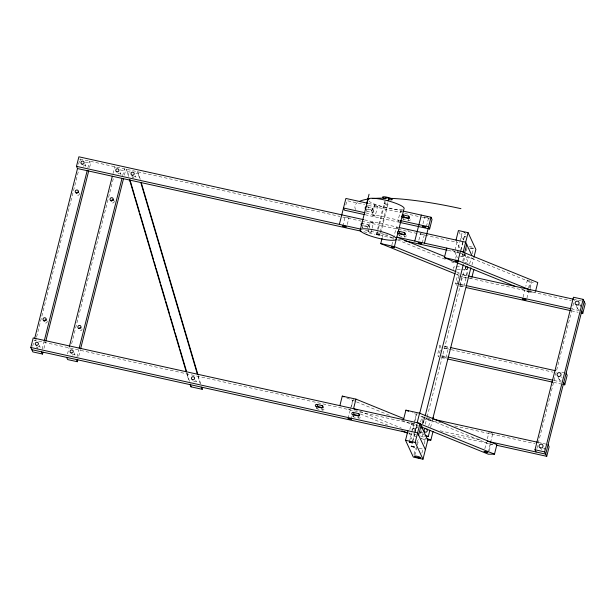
<?xml version="1.0" encoding="UTF-8"?>
<svg xmlns="http://www.w3.org/2000/svg" width="616" height="616" viewBox="0 0 616 616"><rect width="100%" height="100%" fill="white"/><g stroke="black" fill="none" stroke-linecap="round" stroke-linejoin="round"><path stroke-width="0.46" stroke-dasharray="3.08 2.31" d="M372.133 228.12L373.458 222.838L370.486 222.03L367.952 231.693L371.04 232.455L371.918 228.99M370.37 222.076L373.442 222.923M372.103 215.215L375.175 216.054L377.593 206.445L376.284 205.844L374.505 205.682L372.103 215.215L375.175 216.054M371.04 232.455L367.968 231.608M377.577 206.522L374.505 205.682M393.455 238.677L396.203 227.781L397.982 227.951M402.117 211.55L400.338 211.38L397.936 220.913L398.837 221.475M400.338 211.38L402.04 212.158M417.471 427.227L416.085 427.242L417.394 427.835M465.958 236.66L464.179 236.49L465.881 237.268M460.283 256.117L462.447 256.402L460.352 255.548M527.419 279.972L525.825 286.232M32.702 346.223L34.234 340.155L414.198 424.054L416.601 414.522L412.142 412.705M78.602 164.218L79.911 159.02L339.978 216.439M35.666 340.74L36.375 337.953M36.606 337.021L78.594 170.532M42.15 349.226L43.905 342.288M87.834 168.091L89.582 161.153L90.614 163.371L89.436 168.014M43.936 348.456L45.576 341.949M67.514 353.907L69.046 347.84M112.974 173.635L114.73 166.705L115.754 168.923M71.656 343.774L113.406 178.216M76.969 356.91L78.717 349.98M122.646 175.776L124.394 168.838L125.425 171.055L124.255 175.706M78.748 356.14L80.388 349.634M345.838 204.997L346.931 200.662L364.618 204.574M342.789 226.034L344.975 217.363M347.285 224.486L349.033 217.548M377.539 229.375L384.684 201.039M376.984 234.496L385.3 201.54M379.602 234.557L380.072 232.709M380.303 231.785L387.918 201.594M380.68 233.202L388.319 202.91M382.274 237.522L383.144 234.049L393.847 238.4L380.726 235.505M348.117 418.449L350.404 409.37M350.635 408.462L352.922 399.384M391.853 245.029L393.224 239.585M351.443 406.537L352.968 400.469M351.189 419.296L352.106 415.661M418.872 240.086L420.62 233.148M422.984 223.754L424.732 216.817M422.276 242.873L424.239 235.073M426.434 226.411L428.62 217.741M409.832 429.498L411.365 423.431L415.646 432.655M455.078 250.088L457.049 242.288L418.218 233.718M409.571 441.11L411.665 432.809M411.896 431.885L413.99 423.585M414.229 422.661L416.555 413.436M455.671 258.312L459.721 242.28M459.944 241.372L462.239 232.294M412.658 440.779L414.491 433.518M414.722 432.609L416.093 427.165M460.745 250.111L463.04 241.033M463.263 240.125L464.179 236.49M415.276 430.9L417.024 423.97M412.643 441.957L414.737 433.649M414.976 432.732L417.07 424.424M460.953 250.396L465.303 233.141M420.597 421.914L421.906 416.709L429.352 418.356M456.595 285.454L455.57 283.245L457.973 273.712L461.392 274.466M462.447 256.402L463.132 253.677M413.975 454.462L415.5 448.394M416.816 443.197L418.125 437.991M422.06 422.391L422.93 418.926L421.906 416.709M457.034 283.722L458.997 275.922L457.973 273.712M462.716 261.192L464.464 254.254M422.638 423.662L424.162 417.594M414.799 455.247L417.148 445.945M417.378 445.014L418.788 439.439M420.428 432.925L420.897 431.061M422.776 423.623L424.178 418.041M463.686 261.346L466.974 248.325M421.436 430.653L420.736 433.448L424.801 435.104M423.323 423.192L424.971 416.662M459.644 285.216L461.831 276.546L465.611 278.085L467.359 271.155M423.061 433.11L422.183 436.575L424.555 436.559M425.294 424.255L426.934 417.74M427.173 416.816L464.372 269.308M425.179 438.423L424.74 440.155L420.959 438.615L426.087 439.747M421.883 453.214L423.053 448.563M424.232 443.913L425.641 438.33M428.69 426.241L430.33 419.727A3.203 0.616 14.2 0 0 426.133 418.025A3.203 0.616 14.2 0 0 425.302 418.903A3.203 0.616 14.2 0 0 430.33 419.727M445.961 357.765L448.363 348.225A3.203 0.616 14.2 0 0 444.167 346.523M464.01 286.24L467.76 271.356M469.638 263.918L471.278 257.403M472.218 253.684L473.627 248.102M430.584 427.442L432.648 419.273M471.948 265.057L473.481 258.99L463.81 256.857L462.216 253.43M484.838 448.756L486.447 442.396M487.356 438.761L488.965 432.409M523.084 297.128L524.917 289.859M527.673 291.499L528.328 288.896M528.543 288.026L530.076 281.966M487.995 452.529L490.29 443.451M490.513 442.542L492.808 433.464M526.926 298.175L531.277 280.927M489.25 450.743L490.783 444.675L493.84 444.644L451.613 435.32M521.005 288.788L529.244 292.138L529.899 289.535M530.122 288.673L531.647 282.605L533.394 282.59M536.906 448.51L571.864 309.902M397.936 220.913L399.307 220.982M424.316 234.273L422.745 234.119M492.661 433.525L492.03 433.533M456.302 266.828L460.999 266.782M457.141 269.646L460.899 269.615M461.838 269.608L464.657 269.577M469.43 278.055L471.725 278.032M529.46 291.483L532.055 291.46M529.244 292.138L535.358 292.084M413.567 428.328L417.332 428.297M420.004 432.27L422.822 432.247M348.256 217.617L346.323 217.194M398.929 235.535A1.201 1.163 -24.9 0 0 399.468 235.82L404.75 236.944A1.163 1.124 -24.9 0 0 406.137 235.497M368.368 203.411L401.832 210.803M368.345 205.398L400.939 212.589M404.658 213.413L421.421 217.117M422.353 217.317L431.146 219.257M367.521 207.053L371.91 208.015A1.201 1.163 -24.9 0 1 372.78 209.417A1.201 1.163 -24.9 0 1 371.332 210.31L366.944 209.34M366.559 211.08A1.201 1.163 -24.9 0 0 367.098 211.357L372.357 212.52A1.201 1.163 -24.9 0 0 373.804 211.635A1.201 1.163 -24.9 0 0 372.934 210.233L367.675 209.07A1.201 1.163 -24.9 0 0 367.367 209.047M402.741 218.626A1.201 1.163 -24.9 0 0 403.603 219.419L408.87 220.582A1.201 1.163 -24.9 0 0 410.356 219.388M365.842 212.92L399.368 220.32M365.096 214.745L398.76 222.176M364.518 219.874L398.175 227.304M342.789 217.063L360.876 221.059M361.808 221.26L397.328 229.106M398.267 229.314L417.34 233.526M362.223 227.242A1.201 1.163 -24.9 0 0 362.963 227.758L361.939 225.541L367.198 226.703A1.201 1.163 -24.9 0 0 368.645 225.818A1.201 1.163 -24.9 0 0 367.775 224.416L362.508 223.254L363.54 225.471L368.799 226.634A1.201 1.163 -24.9 0 1 369.669 228.028M85.339 162.201L90.614 163.371M120.151 169.893L125.425 171.055M128.59 176.476L126.472 169.3L127.497 171.51L130.292 172.126M135.874 173.358L138.662 173.974L140.294 179.495M469.731 248.102L474.12 249.072M365.45 230.145L387.703 235.058M363.856 231.778L375.106 234.265M398.406 239.408L401.139 240.009M448.171 250.396L459.182 252.83M460.037 253.014L462.601 253.584M462.246 274.651L467.583 275.829M581.535 300.993L574.505 299.438L572.095 308.97L580.888 310.918M459.705 276.076L467.813 277.87M469.6 278.263L571.278 300.716M455.57 283.245L464.965 285.316M459.428 286.086L464.556 287.218M571.517 310.834L578.101 312.281M444.637 346.246L449.333 347.285M561.746 372.103L565.265 372.88M443.774 348.04L450.311 349.488M451.251 349.695L553.145 372.195M442.234 355.779L446.931 356.818M554.069 380.472L561.099 382.028M441.364 357.58L446.977 358.812M553.545 382.344L561.022 383.999M538.438 442.442L541.957 443.22M542.835 443.412L547.231 444.382M422.93 418.926L440.694 422.846M454.716 425.941L535.112 443.697M440.217 430.823L481.766 439.993M316.416 408.1A1.201 1.163 -24.9 0 0 317.279 408.893L322.538 410.056A1.201 1.163 -24.9 0 0 324.024 408.862M352.845 415.854A1.201 1.163 -24.9 0 0 353.753 416.947L359.012 418.11A1.201 1.163 -24.9 0 0 360.329 416.339M415.993 434.511L408.962 432.963L413.336 442.388M419.234 448.302L423.631 449.272M458.958 252.098L457.973 251.79M397.905 228.559L396.188 227.858M529.56 280.842L527.781 280.249M426.726 217.687L425.017 217.086M490.582 433.256L489.312 432.786M354.215 400.061L353.207 399.684M417.455 413.99L416.539 413.513M452.129 250.273L531.647 282.605M464.826 262.177L468.083 263.502M397.382 239.84L446.947 259.983M451.366 261.785L454.023 262.863M456.333 271.772L461.376 273.827M463.063 274.505L467.405 276.276M456.04 274.197L458.697 275.275M420.805 416.231L490.783 444.675M410.633 422.607L418.395 425.764M346.731 397.936L355.625 401.547M356.51 401.909L391.021 415.939M401.647 420.258L417.571 426.734M359.783 411.211L401.363 428.112M420.528 435.905L425.44 437.899M347.894 408.916L353.222 411.08M360.298 413.96L387.733 425.109M408.978 433.749L416.054 436.628M421.321 233.687L420.605 233.248M579.841 304.227L580.873 306.445M576.43 306.321L577.454 308.531M558.05 377.084L559.42 380.034M458.812 231.385L463.093 240.61M464.31 253.961L468.892 263.833M456.017 240.078L460.229 249.149M454.639 251.821L457.365 257.696M544.12 447.971L544.806 449.441M407.846 218.372L408.87 220.582M402.579 217.209L403.603 219.419M407.523 229.368L408.547 231.585M403.719 234.727L404.75 236.944M398.444 233.603L399.468 235.82M373.981 204.651L374.497 205.759M372.642 208.539L373.673 210.749M371.91 208.015L372.934 210.233M371.332 210.31L372.357 212.52M367.39 205.367L368.876 208.555M366.073 209.147L367.098 211.357M368.507 224.932L369.538 227.15M367.775 224.416L368.799 226.634M367.198 226.703L367.883 228.182M357.988 415.892L359.012 418.11M352.729 414.737L353.753 416.947M321.514 407.838L322.538 410.056M316.254 406.683L317.279 408.893M138.662 173.974L137.638 171.764L139.755 178.94M135.351 175.814L136.036 177.293M131.932 176.014L132.964 178.224M120.066 172.441L120.751 173.92M195.749 380.372L196.435 381.851M187.895 376.068L186.864 373.858L188.981 381.035M84.931 164.049L85.963 166.258M79.911 159.02L80.596 160.491M74.043 352.837L75.067 355.055M39.232 345.153L40.256 347.362M36.498 346.823L37.53 349.041M198.16 375.498L200.608 383.783M198.029 376.322L200.154 383.499M127.497 171.51L128.821 175.999M187.071 373.304L189.482 381.45M83.198 166.312A1.602 1.555 -24.9 0 1 86.171 167.036M37.345 347.863A1.602 1.555 -24.9 0 1 40.487 348.14M79.372 193.293A1.602 1.555 -24.9 0 1 78.286 195.249A1.602 1.555 -24.9 0 1 76.307 194.225M47.155 321.044A1.602 1.555 -24.9 0 1 46.061 323A1.602 1.555 -24.9 0 1 44.09 321.976M133.125 177.785A1.602 1.555 -24.9 0 1 136.267 178.062M193.67 381.959A1.602 1.555 -24.9 0 1 196.658 382.621M473.427 248.217A3.203 0.616 14.2 0 1 469.392 247.594M469.292 246.4A3.203 0.616 14.2 0 1 473.612 247.932M459.675 284.538A3.203 0.616 14.2 0 1 464.025 286.163A3.203 0.616 14.2 0 1 459.775 285.732M119.358 173.188A1.602 1.555 -24.9 0 1 120.982 174.69M117.995 174.028A1.602 1.555 -24.9 0 1 118.95 173.258M72.311 355.163A1.602 1.555 -24.9 0 1 75.298 355.825M114.183 200.978A1.602 1.555 -24.9 0 1 113.098 202.941A1.602 1.555 -24.9 0 1 111.119 201.917M81.967 328.728A1.602 1.555 -24.9 0 1 80.881 330.684A1.602 1.555 -24.9 0 1 78.902 329.66M411.912 430.23A2.002 1.586 89.5 0 1 413.975 428.42A2.002 1.586 89.5 0 1 414.83 431.416M355.571 209.617A122.13 23.385 14.2 0 1 357.465 202.556M402.618 209.548A18.742 3.588 14.2 0 1 385.531 207.607A18.742 3.588 14.2 0 1 369.007 201.232M362.632 225.625A1.201 1.163 -24.9 0 1 363.54 225.471M541.356 449.588A2.002 1.94 -24.9 0 1 542.072 448.841M543.582 448.587A2.002 1.94 -24.9 0 1 544.482 449.056M453.761 269.446A1.417 1.124 89.5 0 1 453.538 269.207M453.276 268.561A1.417 1.124 89.5 0 1 454.978 267.067M579.202 309.44A2.002 1.94 -24.9 0 1 577.415 306.583M578.139 305.836A2.002 1.94 -24.9 0 1 578.609 305.621M579.641 305.582A2.002 1.94 -24.9 0 1 580.549 306.052M561.168 380.942A2.002 1.94 -24.9 0 1 560.106 377.339M561.091 377.038A2.002 1.94 -24.9 0 1 562.092 377.262M448.363 348.225A3.203 0.616 14.2 0 1 443.335 347.401M441.048 355.963A3.203 0.616 14.2 0 1 445.229 357.072A3.203 0.616 14.2 0 1 445.122 357.904A3.203 0.616 14.2 0 1 440.925 356.934M384.068 203.496C388.011 206.191 389.397 203.365 384.068 203.496M439.94 345.214L437.537 354.747L438.561 356.957L440.964 347.424L439.94 345.214"/><path stroke-width="0.92" d="M42.997 352.175L42.527 354.038L32.856 351.905L30.8 347.478L33.202 337.945L420.004 423.346L427.797 440.124L422.984 459.197L413.313 457.057L405.528 440.278L407.931 430.746M34.704 338.292L77.508 168.553L76.484 166.335L78.886 156.803L363.586 219.666M44.136 341.356L87.179 170.686M45.807 341.018L88.735 170.809M69.277 346.908L112.32 176.238M79.187 348.109L121.991 178.371M66.644 357.372L67.668 359.59L77.339 361.723L77.808 359.867M80.619 348.702L123.546 178.494M339.362 224.386L345.899 198.452L367.429 203.203M366.651 203.773L369.061 194.24M360.322 229.599L368.014 199.091M388.126 200.778L388.742 198.329L391.753 198.398A122.13 23.385 14.2 0 1 460.937 208.662M339.87 405.651L342.273 396.119L355.948 399.137L403.75 418.572M455.155 273.835L380.742 243.582L382.059 238.384M355.948 399.137L353.546 408.678L357.111 410.125M455.493 271.433L394.417 246.608L403.965 208.947A18.742 3.588 14.2 0 0 386.448 200.431A18.742 3.588 14.2 0 0 367.891 200.023M414.784 241.041L421.329 215.107M424.455 243.174L431 217.24L402.764 211.011M399.699 222.384L429.622 228.99L432.024 219.458L431 217.24M403.495 419.704L405.906 410.171L419.581 413.19L496.889 444.621L494.486 454.154L488.373 454.208L421.76 427.127M514.76 286.248L444.375 257.634L446.777 248.102M456.017 240.078L458.42 230.546L468.091 232.679L475.883 249.457L473.912 257.257M419.581 413.19L417.171 422.722L494.486 454.154M530.222 289.99L458.05 260.653L460.452 251.12L537.76 282.544L535.573 291.214M419.604 413.736L457.68 262.77M422.984 459.197L415.199 442.419L420.004 423.346M463.586 252.398L463.286 251.744L468.091 232.679M418.626 435.096L421.036 425.564M464.533 253.091L466.72 244.429M421.906 428.782L422.383 426.919M425.202 415.731L463.309 264.641M426.133 436.544L428.297 436.521L429.899 430.168M432.648 419.273L470.87 267.714M427.797 440.124L430.853 440.101L433.033 431.431M471.941 277.161L473.912 269.361M536.035 451.975L535.004 449.765L573.473 297.228L583.144 299.361L585.2 303.788L582.798 313.321L580.919 312.905M496.627 445.26L546.731 456.325L544.675 451.898L583.144 299.361M584.176 301.578L545.707 454.115L487.233 441.202M546.731 456.325L549.133 446.793L548.109 444.575M562.893 384.407L564.764 384.823L567.167 375.29L566.143 373.08M388.942 198.914C390.344 198.329 384.715 196.958 385.862 198.152M386.124 198.267L381.242 198.16A122.13 23.385 14.2 0 0 372.303 198.568M400.03 221.768L401.008 221.76L400.731 221.46M402.002 215.269A1.201 1.163 -24.9 0 1 403.157 214.915L408.423 216.085A1.201 1.163 -24.9 0 1 409.293 217.479A1.201 1.163 -24.9 0 1 407.846 218.372L402.579 217.209A1.201 1.163 -24.9 0 1 401.717 216.416M402.849 217.733A1.201 1.163 -24.9 0 1 404.181 217.132L409.447 218.295L408.423 216.085M364.911 212.713L343.497 207.985L344.521 210.202L364.164 214.537M400.3 220.528L428.59 226.773L429.622 228.99M399.106 227.512L465.688 242.211L471.887 255.563M76.484 166.335L360.791 229.114M463.286 251.744L396.827 237.068L444.644 256.51M77.508 168.553L361.045 231.162M404.789 240.817L447.247 250.196M380.742 243.582L394.417 246.608M444.375 257.634L458.05 260.653M468.507 276.037L573.581 299.237M465.904 285.524L571.155 308.77M466.266 287.595L570.578 310.626M450.273 347.493L555.532 370.732M447.87 357.026L553.13 380.264M447.909 359.02L552.614 382.143M537.506 442.234L434.003 419.38L433.11 417.455M535.004 449.765L544.675 451.898M316.832 404.389L322.091 405.551A1.201 1.163 -24.9 0 1 322.961 406.953A1.201 1.163 -24.9 0 1 321.514 407.838L316.254 406.683A1.201 1.163 -24.9 0 1 315.384 405.282A1.201 1.163 -24.9 0 1 316.832 404.389L317.856 406.606L323.115 407.769L322.091 405.551M353.307 412.443L358.566 413.606A1.201 1.163 -24.9 0 1 359.436 415.007A1.201 1.163 -24.9 0 1 357.988 415.892L352.729 414.737A1.201 1.163 -24.9 0 1 351.851 413.336A1.201 1.163 -24.9 0 1 353.307 412.443L354.331 414.66L359.59 415.823L358.566 413.606M30.8 347.478L417.602 432.886L425.394 449.665M31.824 349.688L408.023 432.755M190.044 384.623L191.068 386.84L202.24 389.304L201.694 387.464M405.528 440.278L415.199 442.419M397.682 231.916A1.201 1.163 -24.9 0 1 399.022 231.316L404.273 232.517A1.163 1.124 -24.9 0 1 405.12 233.872A1.163 1.124 -24.9 0 1 403.719 234.727L398.444 233.603A1.201 1.163 -24.9 0 1 397.582 232.81M398.898 233.88A1.201 1.163 -24.9 0 1 400.046 233.533L405.305 234.735L404.273 232.517M491.183 432.617L491.676 432.763M464.033 232.471L464.418 232.586M427.134 217.009L427.604 217.155M405.906 410.171L408.577 411.257M342.273 396.119L344.059 396.843M425.618 435.435L428.297 436.521M427.065 438.561L430.853 440.101M401.894 430.869L407.207 433.025M581.766 311.111L582.798 313.321M563.732 382.613L564.764 384.823M403.157 214.915L404.181 217.132M399.022 231.316L400.046 233.533M130.33 181.543L129.653 180.065L186.317 372.01M201.209 387.087L202.24 389.304M76.307 359.513L77.339 361.723M41.495 351.821L42.527 354.038M141.11 182.259L197.89 374.582M140.818 182.529L197.49 374.474M129.884 179.587L130.415 181.381M130.677 182.274L134.488 195.195M135.035 197.043L139.393 211.812M139.94 213.652L153.561 259.798M154.108 261.638L155.471 266.258M156.017 268.099L160.376 282.867M160.922 284.715L165.281 299.476M165.827 301.324L169.639 314.245M170.185 316.085L174.544 330.854M175.09 332.702L179.449 347.463M179.988 349.31L186.255 370.532M190.275 384.145L191.068 386.84M76.43 193.07A1.602 1.555 -24.9 0 0 78.347 191.083A1.602 1.555 -24.9 0 0 75.668 190.49A1.602 1.555 -24.9 0 0 76.43 193.07A1.602 1.555 -24.9 0 1 78.617 192.377M44.075 321.167A1.602 1.555 -24.9 0 1 46.392 320.127M111.111 201.109A1.602 1.555 -24.9 0 1 113.76 200.3M79.025 328.505A1.602 1.555 -24.9 0 0 80.942 326.519A1.602 1.555 -24.9 0 0 78.263 325.926A1.602 1.555 -24.9 0 0 79.025 328.505A1.602 1.555 -24.9 0 1 80.819 327.673M353.184 415.007A1.201 1.163 -24.9 0 1 354.331 414.66M316.709 406.953A1.201 1.163 -24.9 0 1 317.856 406.606M359.752 201.278A122.13 23.385 14.2 0 1 369.392 198.891M389.181 199.646A5.005 0.963 14.2 0 0 391.36 198.668L390.49 198.275A5.005 0.963 14.2 0 0 384.084 196.774A5.005 0.963 14.2 0 0 383.499 197.929L384.376 198.329A5.005 0.963 14.2 0 0 385.462 198.722M366.073 209.147A1.201 1.163 -24.9 0 1 366.335 206.83M361.939 225.541A1.201 1.163 -24.9 0 1 361.061 224.139A1.201 1.163 -24.9 0 1 362.508 223.254M426.888 428.875A2.002 1.586 89.5 0 1 426.565 431.916A2.002 1.586 89.5 0 1 424.247 430.977A2.002 1.586 89.5 0 1 425.379 428.259M342.789 226.034C346.731 228.729 348.117 225.903 342.789 226.034M348.117 418.449L351.189 419.296L348.117 418.449M376.376 234.003C380.318 236.698 381.704 233.864 376.376 234.003M391.391 246.847L394.463 247.694L391.391 246.847M418.218 242.689C422.153 245.384 423.546 242.558 418.218 242.689M409.34 442.034L412.412 442.881L409.34 442.034M411.288 446.23L414.36 447.07L411.288 446.23M484.153 451.474C488.095 454.177 489.489 451.343 484.153 451.474M522.622 298.937C526.565 301.64 527.958 298.806 522.622 298.937M422.383 226.265C425.964 228.944 427.951 226.295 422.383 226.265M455.108 260.853L458.104 261.731L455.108 260.853M44.213 320.82A1.602 1.555 -24.9 0 0 46.131 318.826A1.602 1.555 -24.9 0 0 43.451 318.241A1.602 1.555 -24.9 0 0 44.213 320.82M111.242 200.762A1.602 1.555 -24.9 0 0 113.159 198.768A1.602 1.555 -24.9 0 0 110.48 198.175A1.602 1.555 -24.9 0 0 111.242 200.762M116.948 171.849A1.602 1.555 -24.9 0 0 118.865 169.862A1.602 1.555 -24.9 0 0 116.185 169.269A1.602 1.555 -24.9 0 0 116.948 171.849M82.097 164.156A1.602 1.555 -24.9 0 0 84.061 162.208A1.602 1.555 -24.9 0 0 81.397 161.554A1.602 1.555 -24.9 0 0 82.097 164.156M71.263 352.991A1.602 1.555 -24.9 0 0 73.181 350.997A1.602 1.555 -24.9 0 0 70.501 350.404A1.602 1.555 -24.9 0 0 71.263 352.991M36.452 345.299A1.602 1.555 -24.9 0 0 38.369 343.312A1.602 1.555 -24.9 0 0 35.69 342.719A1.602 1.555 -24.9 0 0 36.452 345.299M132.232 175.229A1.602 1.555 -24.9 0 0 134.149 173.235A1.602 1.555 -24.9 0 0 131.47 172.642A1.602 1.555 -24.9 0 0 132.232 175.229M192.623 379.787A1.602 1.555 -24.9 0 0 194.541 377.793A1.602 1.555 -24.9 0 0 191.861 377.2A1.602 1.555 -24.9 0 0 192.623 379.787M415.685 457.041A3.203 0.616 14.2 0 0 420.713 457.865A3.203 0.616 14.2 0 0 416.516 456.163A3.203 0.616 14.2 0 0 415.685 457.041M366.859 234.627A18.742 3.588 14.2 0 0 396.273 239.455A18.742 3.588 14.2 0 0 371.756 229.491A18.742 3.588 14.2 0 0 366.859 234.627M465.65 267.382A1.417 1.124 89.5 0 0 466.543 269.562A1.417 1.124 89.5 0 0 467.59 267.506A1.417 1.124 89.5 0 0 465.65 267.382M576.63 304.966A2.002 1.94 -24.9 0 0 579.025 302.479A2.002 1.94 -24.9 0 0 575.675 301.74A2.002 1.94 -24.9 0 0 576.63 304.966M558.596 376.468A2.002 1.94 -24.9 0 0 560.991 373.981A2.002 1.94 -24.9 0 0 557.642 373.242A2.002 1.94 -24.9 0 0 558.596 376.468M540.563 447.971A2.002 1.94 -24.9 0 0 542.958 445.483A2.002 1.94 -24.9 0 0 539.608 444.744A2.002 1.94 -24.9 0 0 540.563 447.971"/></g></svg>
